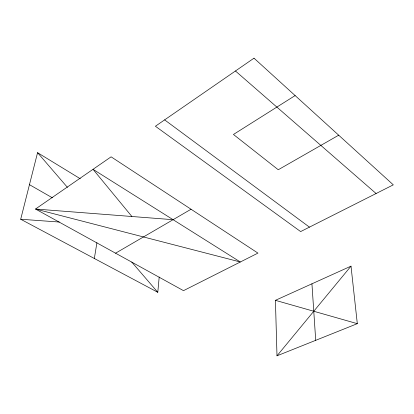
<?xml version="1.0" encoding="UTF-8"?>
<svg xmlns="http://www.w3.org/2000/svg" width="414" height="414" viewBox="0 0 414 414"><rect width="100%" height="100%" fill="white"/><g stroke="black" fill="none" stroke-linecap="round" stroke-linejoin="round"><path stroke-width="0.62" d="M80.29 178.755L37.565 152.678L20.7 219.244L157.786 292.294L159.199 277.054M94.335 258.486L96.923 242.682M276.997 355.823L351.005 266.14L357.313 323.665L276.997 355.823L275.419 300.331L351.005 266.14M295.125 95.572L233.449 134.467L278.26 169.75L338.693 135.192M115.563 253.192L191.045 209.241M20.7 219.244L59.3 222.044M173.093 219.694L35.49 209.034L111.107 156.828L257.953 253.104L183.5 290.654L35.49 209.034L240.327 261.995L93.021 169.316L131.885 216.501M275.419 300.331L357.313 323.665M29.461 184.675L52.355 197.794M164.632 119.879L309.444 227.136M235.442 70.991L376.098 193.524M37.565 152.678L67.435 187.366M131.745 262.057L157.786 292.294M311.933 283.813L315.716 340.318M254.005 58.177L155.405 126.244L300.642 231.576L393.3 184.851L254.005 58.177"/></g></svg>
